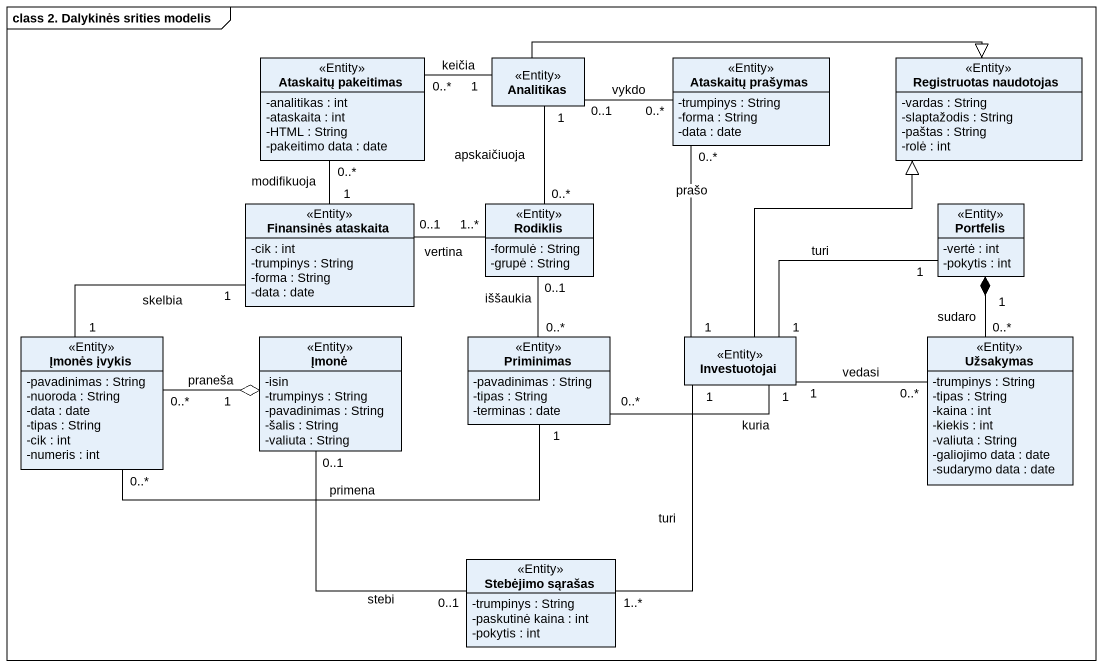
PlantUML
@startuml
mainframe class 2. Dalykinės srities modelis
hide circle
hide empty members
skinparam classAttributeIconSize 0
class "Ataskaitų pakeitimas" as Ataskaitų_pakeitimas <<Entity>> {
  -analitikas : int
  -ataskaita : int
  -HTML : String
  -pakeitimo data : date
}
class Analitikas <<Entity>>
class "Ataskaitų prašymas" as Ataskaitų_prašymas <<Entity>> {
  -trumpinys : String
  -forma : String
  -data : date
}
class "Registruotas naudotojas" as Registruotas_naudotojas <<Entity>> {
  -vardas : String
  -slaptažodis : String
  -paštas : String
  -rolė : int
}
class "Finansinės ataskaita" as Finansinės_ataskaita <<Entity>> {
  -cik : int
  -trumpinys : String
  -forma : String
  -data : date
}
class Rodiklis <<Entity>> {
  -formulė : String
  -grupė : String
}
class Portfelis <<Entity>> {
  -vertė : int
  -pokytis : int
}
class "Įmonės įvykis" as Įmonės_įvykis <<Entity>> {
  -pavadinimas : String
  -nuoroda : String
  -data : date
  -tipas : String
  -cik : int
  -numeris : int
}
class Įmonė <<Entity>> {
  -isin
  -trumpinys : String
  -pavadinimas : String
  -šalis : String
  -valiuta : String
}
class Priminimas <<Entity>> {
  -pavadinimas : String
  -tipas : String
  -terminas : date
}
class Investuotojai <<Entity>>
class Užsakymas <<Entity>> {
  -trumpinys : String
  -tipas : String
  -kaina : int
  -kiekis : int
  -valiuta : String
  -galiojimo data : date
  -sudarymo data : date
}
class "Stebėjimo sąrašas" as Stebėjimo_sąrašas <<Entity>> {
  -trumpinys : String
  -paskutinė kaina : int
  -pokytis : int
}
Analitikas "1" -left- "0..*" Ataskaitų_pakeitimas : keičia
Analitikas "0..1" -right- "0..*" Ataskaitų_prašymas : vykdo
Analitikas -right-|> Registruotas_naudotojas
Analitikas "1" -- "0..*" Rodiklis : apskaičiuoja
Finansinės_ataskaita "1" -up- "0..*" Ataskaitų_pakeitimas : modifikuoja
Rodiklis "1..*" -left- "0..1" Finansinės_ataskaita : vertina
Portfelis "1" *-- "0..*" Užsakymas : sudaro
Įmonės_įvykis "1" -up- "1" Finansinės_ataskaita : skelbia
Įmonė "1" o-left- "0..*" Įmonės_įvykis : praneša
Priminimas "0..*" -up- "0..1" Rodiklis : iššaukia
Priminimas "1" -left- "0..*" Įmonės_įvykis : primena
Investuotojai "1" -up- "0..*" Ataskaitų_prašymas : prašo
Investuotojai -up-|> Registruotas_naudotojas
Investuotojai "1" -right- "1" Portfelis : turi
Investuotojai "1" -left- "0..*" Priminimas : kuria
Investuotojai "1" -right- "0..*" Užsakymas : vedasi
Investuotojai "1" -- "1..*" Stebėjimo_sąrašas : turi
Stebėjimo_sąrašas "0..1" -up- "0..1" Įmonė : stebi
@enduml
